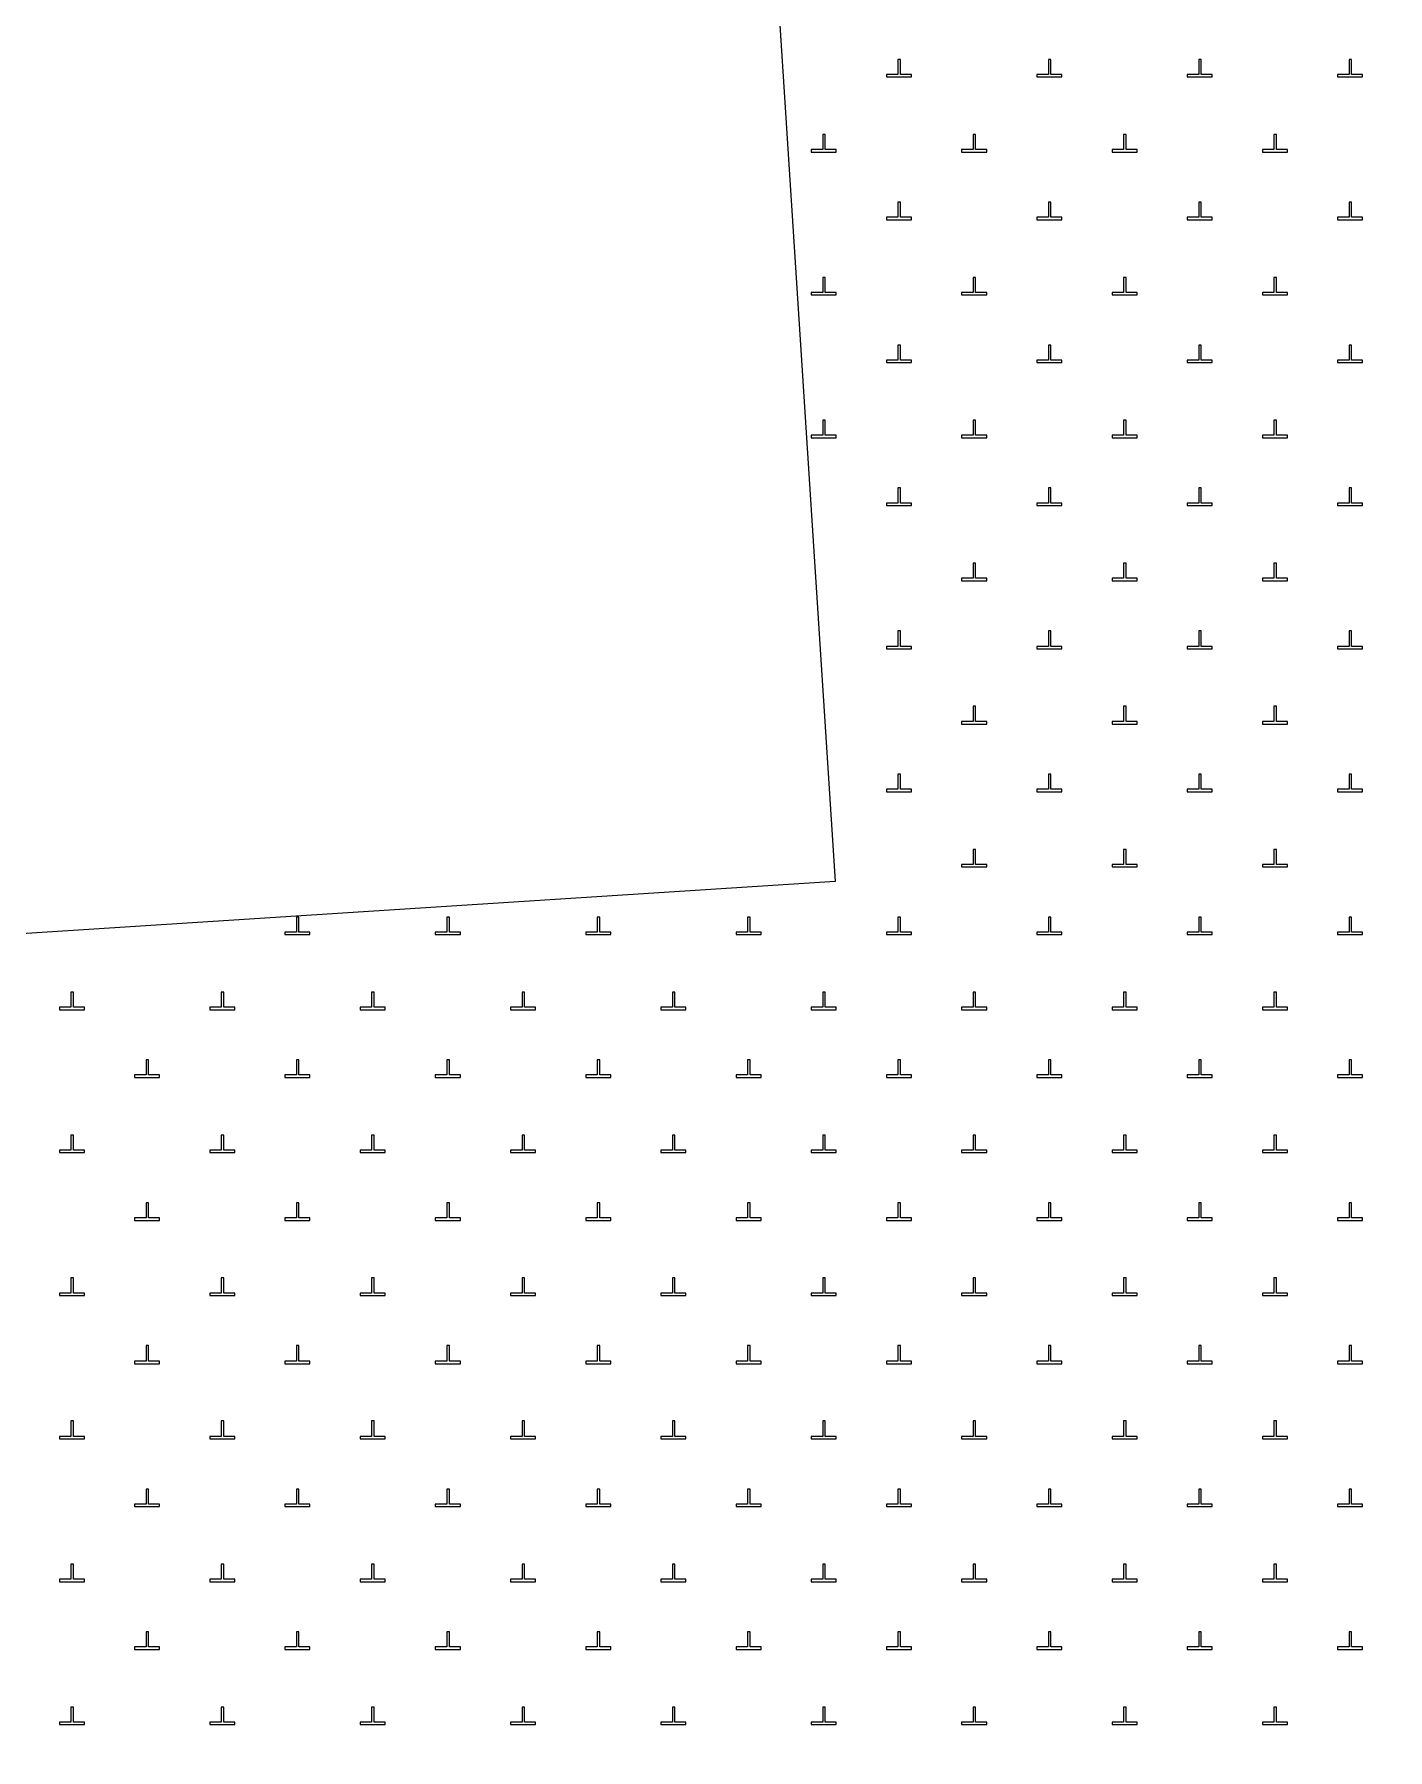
# Model space of a CAD drawing. Header units: metres. Extents: x 551390 to 552118, y 1837759 to 1838646.
# Drawn here: x 551919.41 to 551946.41, y 1838507.08 to 1838541.3 of the extents above; entities that cross this region are included whole.
import ezdxf

# ---------------------------------------------------------------- set-up
doc = ezdxf.new("R2010")
doc.units = ezdxf.units.M
doc.header["$LTSCALE"] = 0.8
doc.layers.add('10', color=7, linetype='Continuous', lineweight=13)
doc.layers.add('19', color=7, linetype='Continuous', lineweight=13)

msp = doc.modelspace()

# ---------------------------------------------------------------- linework, layer by layer
at = {"layer": '10'}
msp.add_lwpolyline([(551973.16, 1838500), (551951.16, 1838576.61), (551951.17, 1838576.63), (551932.18, 1838574.02), (551935.39, 1838524.4), (551872.61, 1838520.36), (551870.95, 1838519.99), (551873.12, 1838500)], dxfattribs=at)
at = {"layer": '19'}
for points in [[(551936.41, 1838540.45), (551936.91, 1838540.45), (551936.91, 1838540.5), (551936.69, 1838540.5), (551936.69, 1838540.8), (551936.64, 1838540.8), (551936.64, 1838540.5), (551936.41, 1838540.5)], [(551939.41, 1838540.45), (551939.91, 1838540.45), (551939.91, 1838540.5), (551939.69, 1838540.5), (551939.69, 1838540.8), (551939.64, 1838540.8), (551939.64, 1838540.5), (551939.41, 1838540.5)], [(551942.41, 1838540.45), (551942.91, 1838540.45), (551942.91, 1838540.5), (551942.69, 1838540.5), (551942.69, 1838540.8), (551942.64, 1838540.8), (551942.64, 1838540.5), (551942.41, 1838540.5)], [(551945.41, 1838540.45), (551945.91, 1838540.45), (551945.91, 1838540.5), (551945.69, 1838540.5), (551945.69, 1838540.8), (551945.64, 1838540.8), (551945.64, 1838540.5), (551945.41, 1838540.5)], [(551934.91, 1838538.95), (551935.41, 1838538.95), (551935.41, 1838539), (551935.19, 1838539), (551935.19, 1838539.3), (551935.14, 1838539.3), (551935.14, 1838539), (551934.91, 1838539)], [(551937.91, 1838538.95), (551938.41, 1838538.95), (551938.41, 1838539), (551938.19, 1838539), (551938.19, 1838539.3), (551938.14, 1838539.3), (551938.14, 1838539), (551937.91, 1838539)], [(551940.91, 1838538.95), (551941.41, 1838538.95), (551941.41, 1838539), (551941.19, 1838539), (551941.19, 1838539.3), (551941.14, 1838539.3), (551941.14, 1838539), (551940.91, 1838539)], [(551943.91, 1838538.95), (551944.41, 1838538.95), (551944.41, 1838539), (551944.19, 1838539), (551944.19, 1838539.3), (551944.14, 1838539.3), (551944.14, 1838539), (551943.91, 1838539)], [(551936.41, 1838537.6), (551936.91, 1838537.6), (551936.91, 1838537.65), (551936.69, 1838537.65), (551936.69, 1838537.95), (551936.64, 1838537.95), (551936.64, 1838537.65), (551936.41, 1838537.65)], [(551939.41, 1838537.6), (551939.91, 1838537.6), (551939.91, 1838537.65), (551939.69, 1838537.65), (551939.69, 1838537.95), (551939.64, 1838537.95), (551939.64, 1838537.65), (551939.41, 1838537.65)], [(551942.41, 1838537.6), (551942.91, 1838537.6), (551942.91, 1838537.65), (551942.69, 1838537.65), (551942.69, 1838537.95), (551942.64, 1838537.95), (551942.64, 1838537.65), (551942.41, 1838537.65)], [(551945.41, 1838537.6), (551945.91, 1838537.6), (551945.91, 1838537.65), (551945.69, 1838537.65), (551945.69, 1838537.95), (551945.64, 1838537.95), (551945.64, 1838537.65), (551945.41, 1838537.65)], [(551934.91, 1838536.1), (551935.41, 1838536.1), (551935.41, 1838536.15), (551935.19, 1838536.15), (551935.19, 1838536.45), (551935.14, 1838536.45), (551935.14, 1838536.15), (551934.91, 1838536.15)], [(551937.91, 1838536.1), (551938.41, 1838536.1), (551938.41, 1838536.15), (551938.19, 1838536.15), (551938.19, 1838536.45), (551938.14, 1838536.45), (551938.14, 1838536.15), (551937.91, 1838536.15)], [(551940.91, 1838536.1), (551941.41, 1838536.1), (551941.41, 1838536.15), (551941.19, 1838536.15), (551941.19, 1838536.45), (551941.14, 1838536.45), (551941.14, 1838536.15), (551940.91, 1838536.15)], [(551943.91, 1838536.1), (551944.41, 1838536.1), (551944.41, 1838536.15), (551944.19, 1838536.15), (551944.19, 1838536.45), (551944.14, 1838536.45), (551944.14, 1838536.15), (551943.91, 1838536.15)], [(551936.41, 1838534.75), (551936.91, 1838534.75), (551936.91, 1838534.8), (551936.69, 1838534.8), (551936.69, 1838535.1), (551936.64, 1838535.1), (551936.64, 1838534.8), (551936.41, 1838534.8)], [(551939.41, 1838534.75), (551939.91, 1838534.75), (551939.91, 1838534.8), (551939.69, 1838534.8), (551939.69, 1838535.1), (551939.64, 1838535.1), (551939.64, 1838534.8), (551939.41, 1838534.8)], [(551942.41, 1838534.75), (551942.91, 1838534.75), (551942.91, 1838534.8), (551942.69, 1838534.8), (551942.69, 1838535.1), (551942.64, 1838535.1), (551942.64, 1838534.8), (551942.41, 1838534.8)], [(551945.41, 1838534.75), (551945.91, 1838534.75), (551945.91, 1838534.8), (551945.69, 1838534.8), (551945.69, 1838535.1), (551945.64, 1838535.1), (551945.64, 1838534.8), (551945.41, 1838534.8)], [(551934.91, 1838533.25), (551935.41, 1838533.25), (551935.41, 1838533.3), (551935.19, 1838533.3), (551935.19, 1838533.6), (551935.14, 1838533.6), (551935.14, 1838533.3), (551934.91, 1838533.3)], [(551937.91, 1838533.25), (551938.41, 1838533.25), (551938.41, 1838533.3), (551938.19, 1838533.3), (551938.19, 1838533.6), (551938.14, 1838533.6), (551938.14, 1838533.3), (551937.91, 1838533.3)], [(551940.91, 1838533.25), (551941.41, 1838533.25), (551941.41, 1838533.3), (551941.19, 1838533.3), (551941.19, 1838533.6), (551941.14, 1838533.6), (551941.14, 1838533.3), (551940.91, 1838533.3)], [(551943.91, 1838533.25), (551944.41, 1838533.25), (551944.41, 1838533.3), (551944.19, 1838533.3), (551944.19, 1838533.6), (551944.14, 1838533.6), (551944.14, 1838533.3), (551943.91, 1838533.3)], [(551936.41, 1838531.9), (551936.91, 1838531.9), (551936.91, 1838531.95), (551936.69, 1838531.95), (551936.69, 1838532.25), (551936.64, 1838532.25), (551936.64, 1838531.95), (551936.41, 1838531.95)], [(551939.41, 1838531.9), (551939.91, 1838531.9), (551939.91, 1838531.95), (551939.69, 1838531.95), (551939.69, 1838532.25), (551939.64, 1838532.25), (551939.64, 1838531.95), (551939.41, 1838531.95)], [(551942.41, 1838531.9), (551942.91, 1838531.9), (551942.91, 1838531.95), (551942.69, 1838531.95), (551942.69, 1838532.25), (551942.64, 1838532.25), (551942.64, 1838531.95), (551942.41, 1838531.95)], [(551945.41, 1838531.9), (551945.91, 1838531.9), (551945.91, 1838531.95), (551945.69, 1838531.95), (551945.69, 1838532.25), (551945.64, 1838532.25), (551945.64, 1838531.95), (551945.41, 1838531.95)], [(551937.91, 1838530.4), (551938.41, 1838530.4), (551938.41, 1838530.45), (551938.19, 1838530.45), (551938.19, 1838530.75), (551938.14, 1838530.75), (551938.14, 1838530.45), (551937.91, 1838530.45)], [(551940.91, 1838530.4), (551941.41, 1838530.4), (551941.41, 1838530.45), (551941.19, 1838530.45), (551941.19, 1838530.75), (551941.14, 1838530.75), (551941.14, 1838530.45), (551940.91, 1838530.45)], [(551943.91, 1838530.4), (551944.41, 1838530.4), (551944.41, 1838530.45), (551944.19, 1838530.45), (551944.19, 1838530.75), (551944.14, 1838530.75), (551944.14, 1838530.45), (551943.91, 1838530.45)], [(551936.41, 1838529.04), (551936.91, 1838529.04), (551936.91, 1838529.09), (551936.69, 1838529.09), (551936.69, 1838529.4), (551936.64, 1838529.4), (551936.64, 1838529.09), (551936.41, 1838529.09)], [(551939.41, 1838529.04), (551939.91, 1838529.04), (551939.91, 1838529.09), (551939.69, 1838529.09), (551939.69, 1838529.4), (551939.64, 1838529.4), (551939.64, 1838529.09), (551939.41, 1838529.09)], [(551942.41, 1838529.04), (551942.91, 1838529.04), (551942.91, 1838529.09), (551942.69, 1838529.09), (551942.69, 1838529.4), (551942.64, 1838529.4), (551942.64, 1838529.09), (551942.41, 1838529.09)], [(551945.41, 1838529.04), (551945.91, 1838529.04), (551945.91, 1838529.09), (551945.69, 1838529.09), (551945.69, 1838529.4), (551945.64, 1838529.4), (551945.64, 1838529.09), (551945.41, 1838529.09)], [(551937.91, 1838527.54), (551938.41, 1838527.54), (551938.41, 1838527.59), (551938.19, 1838527.59), (551938.19, 1838527.9), (551938.14, 1838527.9), (551938.14, 1838527.59), (551937.91, 1838527.59)], [(551940.91, 1838527.54), (551941.41, 1838527.54), (551941.41, 1838527.59), (551941.19, 1838527.59), (551941.19, 1838527.9), (551941.14, 1838527.9), (551941.14, 1838527.59), (551940.91, 1838527.59)], [(551943.91, 1838527.54), (551944.41, 1838527.54), (551944.41, 1838527.59), (551944.19, 1838527.59), (551944.19, 1838527.9), (551944.14, 1838527.9), (551944.14, 1838527.59), (551943.91, 1838527.59)], [(551936.41, 1838526.19), (551936.91, 1838526.19), (551936.91, 1838526.24), (551936.69, 1838526.24), (551936.69, 1838526.54), (551936.64, 1838526.54), (551936.64, 1838526.24), (551936.41, 1838526.24)], [(551939.41, 1838526.19), (551939.91, 1838526.19), (551939.91, 1838526.24), (551939.69, 1838526.24), (551939.69, 1838526.54), (551939.64, 1838526.54), (551939.64, 1838526.24), (551939.41, 1838526.24)], [(551942.41, 1838526.19), (551942.91, 1838526.19), (551942.91, 1838526.24), (551942.69, 1838526.24), (551942.69, 1838526.54), (551942.64, 1838526.54), (551942.64, 1838526.24), (551942.41, 1838526.24)], [(551945.41, 1838526.19), (551945.91, 1838526.19), (551945.91, 1838526.24), (551945.69, 1838526.24), (551945.69, 1838526.54), (551945.64, 1838526.54), (551945.64, 1838526.24), (551945.41, 1838526.24)], [(551937.91, 1838524.69), (551938.41, 1838524.69), (551938.41, 1838524.74), (551938.19, 1838524.74), (551938.19, 1838525.04), (551938.14, 1838525.04), (551938.14, 1838524.74), (551937.91, 1838524.74)], [(551940.91, 1838524.69), (551941.41, 1838524.69), (551941.41, 1838524.74), (551941.19, 1838524.74), (551941.19, 1838525.04), (551941.14, 1838525.04), (551941.14, 1838524.74), (551940.91, 1838524.74)], [(551943.91, 1838524.69), (551944.41, 1838524.69), (551944.41, 1838524.74), (551944.19, 1838524.74), (551944.19, 1838525.04), (551944.14, 1838525.04), (551944.14, 1838524.74), (551943.91, 1838524.74)], [(551924.41, 1838523.34), (551924.91, 1838523.34), (551924.91, 1838523.39), (551924.69, 1838523.39), (551924.69, 1838523.69), (551924.64, 1838523.69), (551924.64, 1838523.39), (551924.41, 1838523.39)], [(551927.41, 1838523.34), (551927.91, 1838523.34), (551927.91, 1838523.39), (551927.69, 1838523.39), (551927.69, 1838523.69), (551927.64, 1838523.69), (551927.64, 1838523.39), (551927.41, 1838523.39)], [(551930.41, 1838523.34), (551930.91, 1838523.34), (551930.91, 1838523.39), (551930.69, 1838523.39), (551930.69, 1838523.69), (551930.64, 1838523.69), (551930.64, 1838523.39), (551930.41, 1838523.39)], [(551933.41, 1838523.34), (551933.91, 1838523.34), (551933.91, 1838523.39), (551933.69, 1838523.39), (551933.69, 1838523.69), (551933.64, 1838523.69), (551933.64, 1838523.39), (551933.41, 1838523.39)], [(551936.41, 1838523.34), (551936.91, 1838523.34), (551936.91, 1838523.39), (551936.69, 1838523.39), (551936.69, 1838523.69), (551936.64, 1838523.69), (551936.64, 1838523.39), (551936.41, 1838523.39)], [(551939.41, 1838523.34), (551939.91, 1838523.34), (551939.91, 1838523.39), (551939.69, 1838523.39), (551939.69, 1838523.69), (551939.64, 1838523.69), (551939.64, 1838523.39), (551939.41, 1838523.39)], [(551942.41, 1838523.34), (551942.91, 1838523.34), (551942.91, 1838523.39), (551942.69, 1838523.39), (551942.69, 1838523.69), (551942.64, 1838523.69), (551942.64, 1838523.39), (551942.41, 1838523.39)], [(551945.41, 1838523.34), (551945.91, 1838523.34), (551945.91, 1838523.39), (551945.69, 1838523.39), (551945.69, 1838523.69), (551945.64, 1838523.69), (551945.64, 1838523.39), (551945.41, 1838523.39)], [(551919.91, 1838521.84), (551920.41, 1838521.84), (551920.41, 1838521.89), (551920.19, 1838521.89), (551920.19, 1838522.19), (551920.14, 1838522.19), (551920.14, 1838521.89), (551919.91, 1838521.89)], [(551922.91, 1838521.84), (551923.41, 1838521.84), (551923.41, 1838521.89), (551923.19, 1838521.89), (551923.19, 1838522.19), (551923.14, 1838522.19), (551923.14, 1838521.89), (551922.91, 1838521.89)], [(551925.91, 1838521.84), (551926.41, 1838521.84), (551926.41, 1838521.89), (551926.19, 1838521.89), (551926.19, 1838522.19), (551926.14, 1838522.19), (551926.14, 1838521.89), (551925.91, 1838521.89)], [(551928.91, 1838521.84), (551929.41, 1838521.84), (551929.41, 1838521.89), (551929.19, 1838521.89), (551929.19, 1838522.19), (551929.14, 1838522.19), (551929.14, 1838521.89), (551928.91, 1838521.89)], [(551931.91, 1838521.84), (551932.41, 1838521.84), (551932.41, 1838521.89), (551932.19, 1838521.89), (551932.19, 1838522.19), (551932.14, 1838522.19), (551932.14, 1838521.89), (551931.91, 1838521.89)], [(551934.91, 1838521.84), (551935.41, 1838521.84), (551935.41, 1838521.89), (551935.19, 1838521.89), (551935.19, 1838522.19), (551935.14, 1838522.19), (551935.14, 1838521.89), (551934.91, 1838521.89)], [(551937.91, 1838521.84), (551938.41, 1838521.84), (551938.41, 1838521.89), (551938.19, 1838521.89), (551938.19, 1838522.19), (551938.14, 1838522.19), (551938.14, 1838521.89), (551937.91, 1838521.89)], [(551940.91, 1838521.84), (551941.41, 1838521.84), (551941.41, 1838521.89), (551941.19, 1838521.89), (551941.19, 1838522.19), (551941.14, 1838522.19), (551941.14, 1838521.89), (551940.91, 1838521.89)], [(551943.91, 1838521.84), (551944.41, 1838521.84), (551944.41, 1838521.89), (551944.19, 1838521.89), (551944.19, 1838522.19), (551944.14, 1838522.19), (551944.14, 1838521.89), (551943.91, 1838521.89)], [(551921.41, 1838520.49), (551921.91, 1838520.49), (551921.91, 1838520.54), (551921.69, 1838520.54), (551921.69, 1838520.84), (551921.64, 1838520.84), (551921.64, 1838520.54), (551921.41, 1838520.54)], [(551924.41, 1838520.49), (551924.91, 1838520.49), (551924.91, 1838520.54), (551924.69, 1838520.54), (551924.69, 1838520.84), (551924.64, 1838520.84), (551924.64, 1838520.54), (551924.41, 1838520.54)], [(551927.41, 1838520.49), (551927.91, 1838520.49), (551927.91, 1838520.54), (551927.69, 1838520.54), (551927.69, 1838520.84), (551927.64, 1838520.84), (551927.64, 1838520.54), (551927.41, 1838520.54)], [(551930.41, 1838520.49), (551930.91, 1838520.49), (551930.91, 1838520.54), (551930.69, 1838520.54), (551930.69, 1838520.84), (551930.64, 1838520.84), (551930.64, 1838520.54), (551930.41, 1838520.54)], [(551933.41, 1838520.49), (551933.91, 1838520.49), (551933.91, 1838520.54), (551933.69, 1838520.54), (551933.69, 1838520.84), (551933.64, 1838520.84), (551933.64, 1838520.54), (551933.41, 1838520.54)], [(551936.41, 1838520.49), (551936.91, 1838520.49), (551936.91, 1838520.54), (551936.69, 1838520.54), (551936.69, 1838520.84), (551936.64, 1838520.84), (551936.64, 1838520.54), (551936.41, 1838520.54)], [(551939.41, 1838520.49), (551939.91, 1838520.49), (551939.91, 1838520.54), (551939.69, 1838520.54), (551939.69, 1838520.84), (551939.64, 1838520.84), (551939.64, 1838520.54), (551939.41, 1838520.54)], [(551942.41, 1838520.49), (551942.91, 1838520.49), (551942.91, 1838520.54), (551942.69, 1838520.54), (551942.69, 1838520.84), (551942.64, 1838520.84), (551942.64, 1838520.54), (551942.41, 1838520.54)], [(551945.41, 1838520.49), (551945.91, 1838520.49), (551945.91, 1838520.54), (551945.69, 1838520.54), (551945.69, 1838520.84), (551945.64, 1838520.84), (551945.64, 1838520.54), (551945.41, 1838520.54)], [(551919.91, 1838518.99), (551920.41, 1838518.99), (551920.41, 1838519.04), (551920.19, 1838519.04), (551920.19, 1838519.34), (551920.14, 1838519.34), (551920.14, 1838519.04), (551919.91, 1838519.04)], [(551922.91, 1838518.99), (551923.41, 1838518.99), (551923.41, 1838519.04), (551923.19, 1838519.04), (551923.19, 1838519.34), (551923.14, 1838519.34), (551923.14, 1838519.04), (551922.91, 1838519.04)], [(551925.91, 1838518.99), (551926.41, 1838518.99), (551926.41, 1838519.04), (551926.19, 1838519.04), (551926.19, 1838519.34), (551926.14, 1838519.34), (551926.14, 1838519.04), (551925.91, 1838519.04)], [(551928.91, 1838518.99), (551929.41, 1838518.99), (551929.41, 1838519.04), (551929.19, 1838519.04), (551929.19, 1838519.34), (551929.14, 1838519.34), (551929.14, 1838519.04), (551928.91, 1838519.04)], [(551931.91, 1838518.99), (551932.41, 1838518.99), (551932.41, 1838519.04), (551932.19, 1838519.04), (551932.19, 1838519.34), (551932.14, 1838519.34), (551932.14, 1838519.04), (551931.91, 1838519.04)], [(551934.91, 1838518.99), (551935.41, 1838518.99), (551935.41, 1838519.04), (551935.19, 1838519.04), (551935.19, 1838519.34), (551935.14, 1838519.34), (551935.14, 1838519.04), (551934.91, 1838519.04)], [(551937.91, 1838518.99), (551938.41, 1838518.99), (551938.41, 1838519.04), (551938.19, 1838519.04), (551938.19, 1838519.34), (551938.14, 1838519.34), (551938.14, 1838519.04), (551937.91, 1838519.04)], [(551940.91, 1838518.99), (551941.41, 1838518.99), (551941.41, 1838519.04), (551941.19, 1838519.04), (551941.19, 1838519.34), (551941.14, 1838519.34), (551941.14, 1838519.04), (551940.91, 1838519.04)], [(551943.91, 1838518.99), (551944.41, 1838518.99), (551944.41, 1838519.04), (551944.19, 1838519.04), (551944.19, 1838519.34), (551944.14, 1838519.34), (551944.14, 1838519.04), (551943.91, 1838519.04)], [(551921.41, 1838517.64), (551921.91, 1838517.64), (551921.91, 1838517.69), (551921.69, 1838517.69), (551921.69, 1838517.99), (551921.64, 1838517.99), (551921.64, 1838517.69), (551921.41, 1838517.69)], [(551924.41, 1838517.64), (551924.91, 1838517.64), (551924.91, 1838517.69), (551924.69, 1838517.69), (551924.69, 1838517.99), (551924.64, 1838517.99), (551924.64, 1838517.69), (551924.41, 1838517.69)], [(551927.41, 1838517.64), (551927.91, 1838517.64), (551927.91, 1838517.69), (551927.69, 1838517.69), (551927.69, 1838517.99), (551927.64, 1838517.99), (551927.64, 1838517.69), (551927.41, 1838517.69)], [(551930.41, 1838517.64), (551930.91, 1838517.64), (551930.91, 1838517.69), (551930.69, 1838517.69), (551930.69, 1838517.99), (551930.64, 1838517.99), (551930.64, 1838517.69), (551930.41, 1838517.69)], [(551933.41, 1838517.64), (551933.91, 1838517.64), (551933.91, 1838517.69), (551933.69, 1838517.69), (551933.69, 1838517.99), (551933.64, 1838517.99), (551933.64, 1838517.69), (551933.41, 1838517.69)], [(551936.41, 1838517.64), (551936.91, 1838517.64), (551936.91, 1838517.69), (551936.69, 1838517.69), (551936.69, 1838517.99), (551936.64, 1838517.99), (551936.64, 1838517.69), (551936.41, 1838517.69)], [(551939.41, 1838517.64), (551939.91, 1838517.64), (551939.91, 1838517.69), (551939.69, 1838517.69), (551939.69, 1838517.99), (551939.64, 1838517.99), (551939.64, 1838517.69), (551939.41, 1838517.69)], [(551942.41, 1838517.64), (551942.91, 1838517.64), (551942.91, 1838517.69), (551942.69, 1838517.69), (551942.69, 1838517.99), (551942.64, 1838517.99), (551942.64, 1838517.69), (551942.41, 1838517.69)], [(551945.41, 1838517.64), (551945.91, 1838517.64), (551945.91, 1838517.69), (551945.69, 1838517.69), (551945.69, 1838517.99), (551945.64, 1838517.99), (551945.64, 1838517.69), (551945.41, 1838517.69)], [(551919.91, 1838516.14), (551920.41, 1838516.14), (551920.41, 1838516.19), (551920.19, 1838516.19), (551920.19, 1838516.49), (551920.14, 1838516.49), (551920.14, 1838516.19), (551919.91, 1838516.19)], [(551922.91, 1838516.14), (551923.41, 1838516.14), (551923.41, 1838516.19), (551923.19, 1838516.19), (551923.19, 1838516.49), (551923.14, 1838516.49), (551923.14, 1838516.19), (551922.91, 1838516.19)], [(551925.91, 1838516.14), (551926.41, 1838516.14), (551926.41, 1838516.19), (551926.19, 1838516.19), (551926.19, 1838516.49), (551926.14, 1838516.49), (551926.14, 1838516.19), (551925.91, 1838516.19)], [(551928.91, 1838516.14), (551929.41, 1838516.14), (551929.41, 1838516.19), (551929.19, 1838516.19), (551929.19, 1838516.49), (551929.14, 1838516.49), (551929.14, 1838516.19), (551928.91, 1838516.19)], [(551931.91, 1838516.14), (551932.41, 1838516.14), (551932.41, 1838516.19), (551932.19, 1838516.19), (551932.19, 1838516.49), (551932.14, 1838516.49), (551932.14, 1838516.19), (551931.91, 1838516.19)], [(551934.91, 1838516.14), (551935.41, 1838516.14), (551935.41, 1838516.19), (551935.19, 1838516.19), (551935.19, 1838516.49), (551935.14, 1838516.49), (551935.14, 1838516.19), (551934.91, 1838516.19)], [(551937.91, 1838516.14), (551938.41, 1838516.14), (551938.41, 1838516.19), (551938.19, 1838516.19), (551938.19, 1838516.49), (551938.14, 1838516.49), (551938.14, 1838516.19), (551937.91, 1838516.19)], [(551940.91, 1838516.14), (551941.41, 1838516.14), (551941.41, 1838516.19), (551941.19, 1838516.19), (551941.19, 1838516.49), (551941.14, 1838516.49), (551941.14, 1838516.19), (551940.91, 1838516.19)], [(551943.91, 1838516.14), (551944.41, 1838516.14), (551944.41, 1838516.19), (551944.19, 1838516.19), (551944.19, 1838516.49), (551944.14, 1838516.49), (551944.14, 1838516.19), (551943.91, 1838516.19)], [(551921.41, 1838514.78), (551921.91, 1838514.78), (551921.91, 1838514.83), (551921.69, 1838514.83), (551921.69, 1838515.14), (551921.64, 1838515.14), (551921.64, 1838514.83), (551921.41, 1838514.83)], [(551924.41, 1838514.78), (551924.91, 1838514.78), (551924.91, 1838514.83), (551924.69, 1838514.83), (551924.69, 1838515.14), (551924.64, 1838515.14), (551924.64, 1838514.83), (551924.41, 1838514.83)], [(551927.41, 1838514.78), (551927.91, 1838514.78), (551927.91, 1838514.83), (551927.69, 1838514.83), (551927.69, 1838515.14), (551927.64, 1838515.14), (551927.64, 1838514.83), (551927.41, 1838514.83)], [(551930.41, 1838514.78), (551930.91, 1838514.78), (551930.91, 1838514.83), (551930.69, 1838514.83), (551930.69, 1838515.14), (551930.64, 1838515.14), (551930.64, 1838514.83), (551930.41, 1838514.83)], [(551933.41, 1838514.78), (551933.91, 1838514.78), (551933.91, 1838514.83), (551933.69, 1838514.83), (551933.69, 1838515.14), (551933.64, 1838515.14), (551933.64, 1838514.83), (551933.41, 1838514.83)], [(551936.41, 1838514.78), (551936.91, 1838514.78), (551936.91, 1838514.83), (551936.69, 1838514.83), (551936.69, 1838515.14), (551936.64, 1838515.14), (551936.64, 1838514.83), (551936.41, 1838514.83)], [(551939.41, 1838514.78), (551939.91, 1838514.78), (551939.91, 1838514.83), (551939.69, 1838514.83), (551939.69, 1838515.14), (551939.64, 1838515.14), (551939.64, 1838514.83), (551939.41, 1838514.83)], [(551942.41, 1838514.78), (551942.91, 1838514.78), (551942.91, 1838514.83), (551942.69, 1838514.83), (551942.69, 1838515.14), (551942.64, 1838515.14), (551942.64, 1838514.83), (551942.41, 1838514.83)], [(551945.41, 1838514.78), (551945.91, 1838514.78), (551945.91, 1838514.83), (551945.69, 1838514.83), (551945.69, 1838515.14), (551945.64, 1838515.14), (551945.64, 1838514.83), (551945.41, 1838514.83)], [(551919.91, 1838513.28), (551920.41, 1838513.28), (551920.41, 1838513.33), (551920.19, 1838513.33), (551920.19, 1838513.64), (551920.14, 1838513.64), (551920.14, 1838513.33), (551919.91, 1838513.33)], [(551922.91, 1838513.28), (551923.41, 1838513.28), (551923.41, 1838513.33), (551923.19, 1838513.33), (551923.19, 1838513.64), (551923.14, 1838513.64), (551923.14, 1838513.33), (551922.91, 1838513.33)], [(551925.91, 1838513.28), (551926.41, 1838513.28), (551926.41, 1838513.33), (551926.19, 1838513.33), (551926.19, 1838513.64), (551926.14, 1838513.64), (551926.14, 1838513.33), (551925.91, 1838513.33)], [(551928.91, 1838513.28), (551929.41, 1838513.28), (551929.41, 1838513.33), (551929.19, 1838513.33), (551929.19, 1838513.64), (551929.14, 1838513.64), (551929.14, 1838513.33), (551928.91, 1838513.33)], [(551931.91, 1838513.28), (551932.41, 1838513.28), (551932.41, 1838513.33), (551932.19, 1838513.33), (551932.19, 1838513.64), (551932.14, 1838513.64), (551932.14, 1838513.33), (551931.91, 1838513.33)], [(551934.91, 1838513.28), (551935.41, 1838513.28), (551935.41, 1838513.33), (551935.19, 1838513.33), (551935.19, 1838513.64), (551935.14, 1838513.64), (551935.14, 1838513.33), (551934.91, 1838513.33)], [(551937.91, 1838513.28), (551938.41, 1838513.28), (551938.41, 1838513.33), (551938.19, 1838513.33), (551938.19, 1838513.64), (551938.14, 1838513.64), (551938.14, 1838513.33), (551937.91, 1838513.33)], [(551940.91, 1838513.28), (551941.41, 1838513.28), (551941.41, 1838513.33), (551941.19, 1838513.33), (551941.19, 1838513.64), (551941.14, 1838513.64), (551941.14, 1838513.33), (551940.91, 1838513.33)], [(551943.91, 1838513.28), (551944.41, 1838513.28), (551944.41, 1838513.33), (551944.19, 1838513.33), (551944.19, 1838513.64), (551944.14, 1838513.64), (551944.14, 1838513.33), (551943.91, 1838513.33)], [(551921.41, 1838511.93), (551921.91, 1838511.93), (551921.91, 1838511.98), (551921.69, 1838511.98), (551921.69, 1838512.28), (551921.64, 1838512.28), (551921.64, 1838511.98), (551921.41, 1838511.98)], [(551924.41, 1838511.93), (551924.91, 1838511.93), (551924.91, 1838511.98), (551924.69, 1838511.98), (551924.69, 1838512.28), (551924.64, 1838512.28), (551924.64, 1838511.98), (551924.41, 1838511.98)], [(551927.41, 1838511.93), (551927.91, 1838511.93), (551927.91, 1838511.98), (551927.69, 1838511.98), (551927.69, 1838512.28), (551927.64, 1838512.28), (551927.64, 1838511.98), (551927.41, 1838511.98)], [(551930.41, 1838511.93), (551930.91, 1838511.93), (551930.91, 1838511.98), (551930.69, 1838511.98), (551930.69, 1838512.28), (551930.64, 1838512.28), (551930.64, 1838511.98), (551930.41, 1838511.98)], [(551933.41, 1838511.93), (551933.91, 1838511.93), (551933.91, 1838511.98), (551933.69, 1838511.98), (551933.69, 1838512.28), (551933.64, 1838512.28), (551933.64, 1838511.98), (551933.41, 1838511.98)], [(551936.41, 1838511.93), (551936.91, 1838511.93), (551936.91, 1838511.98), (551936.69, 1838511.98), (551936.69, 1838512.28), (551936.64, 1838512.28), (551936.64, 1838511.98), (551936.41, 1838511.98)], [(551939.41, 1838511.93), (551939.91, 1838511.93), (551939.91, 1838511.98), (551939.69, 1838511.98), (551939.69, 1838512.28), (551939.64, 1838512.28), (551939.64, 1838511.98), (551939.41, 1838511.98)], [(551942.41, 1838511.93), (551942.91, 1838511.93), (551942.91, 1838511.98), (551942.69, 1838511.98), (551942.69, 1838512.28), (551942.64, 1838512.28), (551942.64, 1838511.98), (551942.41, 1838511.98)], [(551945.41, 1838511.93), (551945.91, 1838511.93), (551945.91, 1838511.98), (551945.69, 1838511.98), (551945.69, 1838512.28), (551945.64, 1838512.28), (551945.64, 1838511.98), (551945.41, 1838511.98)], [(551919.91, 1838510.43), (551920.41, 1838510.43), (551920.41, 1838510.48), (551920.19, 1838510.48), (551920.19, 1838510.78), (551920.14, 1838510.78), (551920.14, 1838510.48), (551919.91, 1838510.48)], [(551922.91, 1838510.43), (551923.41, 1838510.43), (551923.41, 1838510.48), (551923.19, 1838510.48), (551923.19, 1838510.78), (551923.14, 1838510.78), (551923.14, 1838510.48), (551922.91, 1838510.48)], [(551925.91, 1838510.43), (551926.41, 1838510.43), (551926.41, 1838510.48), (551926.19, 1838510.48), (551926.19, 1838510.78), (551926.14, 1838510.78), (551926.14, 1838510.48), (551925.91, 1838510.48)], [(551928.91, 1838510.43), (551929.41, 1838510.43), (551929.41, 1838510.48), (551929.19, 1838510.48), (551929.19, 1838510.78), (551929.14, 1838510.78), (551929.14, 1838510.48), (551928.91, 1838510.48)], [(551931.91, 1838510.43), (551932.41, 1838510.43), (551932.41, 1838510.48), (551932.19, 1838510.48), (551932.19, 1838510.78), (551932.14, 1838510.78), (551932.14, 1838510.48), (551931.91, 1838510.48)], [(551934.91, 1838510.43), (551935.41, 1838510.43), (551935.41, 1838510.48), (551935.19, 1838510.48), (551935.19, 1838510.78), (551935.14, 1838510.78), (551935.14, 1838510.48), (551934.91, 1838510.48)], [(551937.91, 1838510.43), (551938.41, 1838510.43), (551938.41, 1838510.48), (551938.19, 1838510.48), (551938.19, 1838510.78), (551938.14, 1838510.78), (551938.14, 1838510.48), (551937.91, 1838510.48)], [(551940.91, 1838510.43), (551941.41, 1838510.43), (551941.41, 1838510.48), (551941.19, 1838510.48), (551941.19, 1838510.78), (551941.14, 1838510.78), (551941.14, 1838510.48), (551940.91, 1838510.48)], [(551943.91, 1838510.43), (551944.41, 1838510.43), (551944.41, 1838510.48), (551944.19, 1838510.48), (551944.19, 1838510.78), (551944.14, 1838510.78), (551944.14, 1838510.48), (551943.91, 1838510.48)], [(551921.41, 1838509.08), (551921.91, 1838509.08), (551921.91, 1838509.13), (551921.69, 1838509.13), (551921.69, 1838509.43), (551921.64, 1838509.43), (551921.64, 1838509.13), (551921.41, 1838509.13)], [(551924.41, 1838509.08), (551924.91, 1838509.08), (551924.91, 1838509.13), (551924.69, 1838509.13), (551924.69, 1838509.43), (551924.64, 1838509.43), (551924.64, 1838509.13), (551924.41, 1838509.13)], [(551927.41, 1838509.08), (551927.91, 1838509.08), (551927.91, 1838509.13), (551927.69, 1838509.13), (551927.69, 1838509.43), (551927.64, 1838509.43), (551927.64, 1838509.13), (551927.41, 1838509.13)], [(551930.41, 1838509.08), (551930.91, 1838509.08), (551930.91, 1838509.13), (551930.69, 1838509.13), (551930.69, 1838509.43), (551930.64, 1838509.43), (551930.64, 1838509.13), (551930.41, 1838509.13)], [(551933.41, 1838509.08), (551933.91, 1838509.08), (551933.91, 1838509.13), (551933.69, 1838509.13), (551933.69, 1838509.43), (551933.64, 1838509.43), (551933.64, 1838509.13), (551933.41, 1838509.13)], [(551936.41, 1838509.08), (551936.91, 1838509.08), (551936.91, 1838509.13), (551936.69, 1838509.13), (551936.69, 1838509.43), (551936.64, 1838509.43), (551936.64, 1838509.13), (551936.41, 1838509.13)], [(551939.41, 1838509.08), (551939.91, 1838509.08), (551939.91, 1838509.13), (551939.69, 1838509.13), (551939.69, 1838509.43), (551939.64, 1838509.43), (551939.64, 1838509.13), (551939.41, 1838509.13)], [(551942.41, 1838509.08), (551942.91, 1838509.08), (551942.91, 1838509.13), (551942.69, 1838509.13), (551942.69, 1838509.43), (551942.64, 1838509.43), (551942.64, 1838509.13), (551942.41, 1838509.13)], [(551945.41, 1838509.08), (551945.91, 1838509.08), (551945.91, 1838509.13), (551945.69, 1838509.13), (551945.69, 1838509.43), (551945.64, 1838509.43), (551945.64, 1838509.13), (551945.41, 1838509.13)], [(551919.91, 1838507.58), (551920.41, 1838507.58), (551920.41, 1838507.63), (551920.19, 1838507.63), (551920.19, 1838507.93), (551920.14, 1838507.93), (551920.14, 1838507.63), (551919.91, 1838507.63)], [(551922.91, 1838507.58), (551923.41, 1838507.58), (551923.41, 1838507.63), (551923.19, 1838507.63), (551923.19, 1838507.93), (551923.14, 1838507.93), (551923.14, 1838507.63), (551922.91, 1838507.63)], [(551925.91, 1838507.58), (551926.41, 1838507.58), (551926.41, 1838507.63), (551926.19, 1838507.63), (551926.19, 1838507.93), (551926.14, 1838507.93), (551926.14, 1838507.63), (551925.91, 1838507.63)], [(551928.91, 1838507.58), (551929.41, 1838507.58), (551929.41, 1838507.63), (551929.19, 1838507.63), (551929.19, 1838507.93), (551929.14, 1838507.93), (551929.14, 1838507.63), (551928.91, 1838507.63)], [(551931.91, 1838507.58), (551932.41, 1838507.58), (551932.41, 1838507.63), (551932.19, 1838507.63), (551932.19, 1838507.93), (551932.14, 1838507.93), (551932.14, 1838507.63), (551931.91, 1838507.63)], [(551934.91, 1838507.58), (551935.41, 1838507.58), (551935.41, 1838507.63), (551935.19, 1838507.63), (551935.19, 1838507.93), (551935.14, 1838507.93), (551935.14, 1838507.63), (551934.91, 1838507.63)], [(551937.91, 1838507.58), (551938.41, 1838507.58), (551938.41, 1838507.63), (551938.19, 1838507.63), (551938.19, 1838507.93), (551938.14, 1838507.93), (551938.14, 1838507.63), (551937.91, 1838507.63)], [(551940.91, 1838507.58), (551941.41, 1838507.58), (551941.41, 1838507.63), (551941.19, 1838507.63), (551941.19, 1838507.93), (551941.14, 1838507.93), (551941.14, 1838507.63), (551940.91, 1838507.63)], [(551943.91, 1838507.58), (551944.41, 1838507.58), (551944.41, 1838507.63), (551944.19, 1838507.63), (551944.19, 1838507.93), (551944.14, 1838507.93), (551944.14, 1838507.63), (551943.91, 1838507.63)]]:
    msp.add_lwpolyline(points, close=True, dxfattribs=at)

doc.saveas('drawing.dxf')
